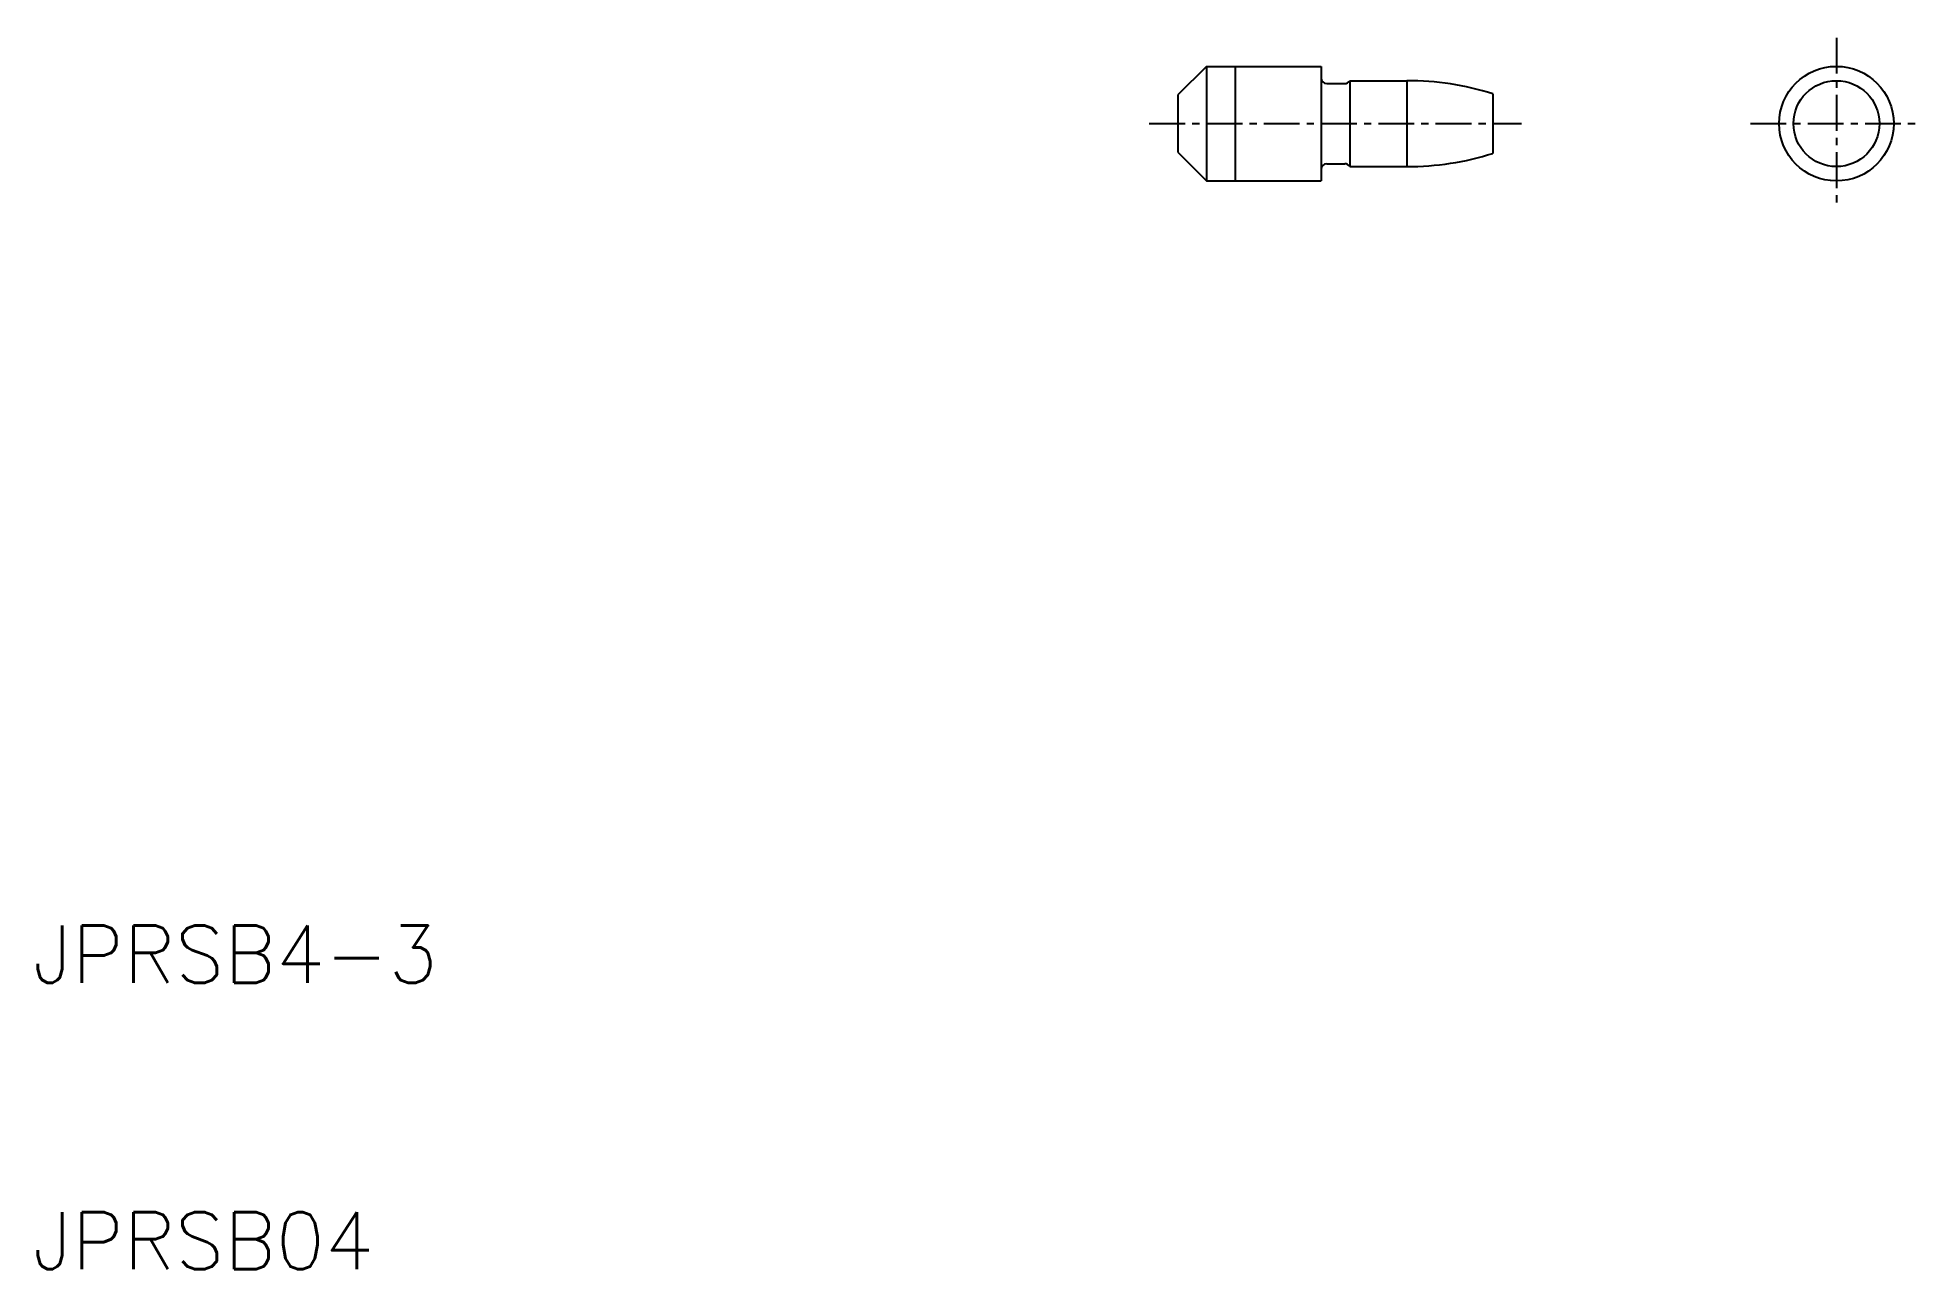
# Model space of a CAD drawing. Extents: x 10.2 to 76, y 10 to 53.
import ezdxf

# ---------------------------------------------------------------- set-up
doc = ezdxf.new("R2010")
doc.units = 0
doc.linetypes.add('CENTER', pattern=[2, 1.25, -0.25, 0.25, -0.25])
doc.layers.get('0').update_dxf_attribs({"linetype": 'CONTINUOUS'})
doc.layers.add('CENTER', color=1, linetype='CENTER')
doc.styles.get("Standard").update_dxf_attribs({"font": 'txt.shx'})

msp = doc.modelspace()

# ---------------------------------------------------------------- linework, layer by layer
at = {"color": 7, "linetype": 'CONTINUOUS'}
for p, q in [((51, 52), (50, 51)), ((51, 52), (55, 52)), ((51, 52), (51, 48)), ((52, 52), (52, 48)), ((55, 52), (55, 48)), ((55.2, 51.4), (55.827, 51.4)), ((56, 51.5), (58, 51.5)), ((56, 51.5), (56, 48.5)), ((58, 51.5), (58, 48.5)), ((50, 51), (50, 49)), ((61, 51.039), (61, 48.961)), ((50, 49), (51, 48)), ((55.2, 48.6), (55.827, 48.6)), ((56, 48.5), (58, 48.5)), ((51, 48), (55, 48))]:
    msp.add_line(p, q, dxfattribs=at)
for radius in [2, 1.5]:
    msp.add_circle((73, 50), radius, dxfattribs=at)
for centre, radius, start, end in [((55.2, 51.6), 0.2, 180, 270), ((55.827, 51.6), 0.2, 270, 330), ((58, 41.5), 10, 72.5424, 90), ((58, 58.5), 10, 270, 287.4576), ((55.2, 48.4), 0.2, 90, 180), ((55.827, 48.4), 0.2, 30, 90)]:
    msp.add_arc(centre, radius, start, end, dxfattribs=at)
at = {"layer": 'CENTER', "color": 1, "linetype": 'CENTER'}
for p, q in [((73, 53), (73, 47)), ((49, 50), (62, 50)), ((70, 50), (76, 50))]:
    msp.add_line(p, q, dxfattribs=at)

# ---------------------------------------------------------------- texts
at = {"color": 7, "linetype": 'CONTINUOUS'}
for s, p in [('JPRSB4-3', (10, 20)), ('JPRSB04', (10, 10))]:
    msp.add_text(s, height=2, dxfattribs=at).set_placement(p)

doc.saveas('drawing.dxf')
